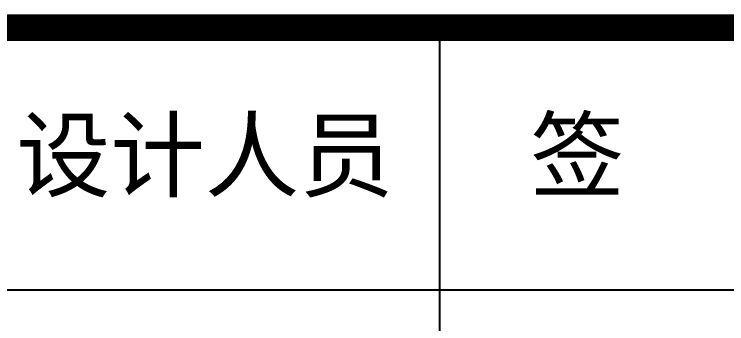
# Model space of a CAD drawing. Extents: x 1680110 to 2520911, y 137232 to 777463.
# Drawn here: x 2449233 to 2451887, y 723499 to 724651 of the extents above; entities that cross this region are included whole.
import ezdxf

# ---------------------------------------------------------------- set-up
doc = ezdxf.new("R2010")
doc.units = 0
doc.header["$LTSCALE"] = 1000
doc.header["$MEASUREMENT"] = 0
doc.layers.add('图框', color=4, linetype='Continuous')
doc.styles.add('STYLE-黑体', font='simhei.ttf')

msp = doc.modelspace()

# ---------------------------------------------------------------- linework, layer by layer
at = {"layer": '图框', "color": 0}
msp.add_line((2447258.7, 723624.8, 0), (2452936.7, 723624.8, 0), dxfattribs=at)
msp.add_line((2447258.7, 723624.8, 0), (2452936.7, 723624.8, 0), dxfattribs=at)
at = {"layer": '图框', "color": 0, "elevation": 0}
for const_width in [99.6, 99.6, 99.6, 99.6, 40.3]:
    msp.add_lwpolyline([(2447258.7, 724600.9), (2452936.9, 724600.9)], dxfattribs=dict(at, const_width=const_width))
msp.add_lwpolyline([(2450817.7, 717963.5), (2450817.7, 724600.9)], dxfattribs=at)

# ---------------------------------------------------------------- texts
at = {"layer": '图框', "color": 0, "style": 'STYLE-黑体'}
for s, p in [('设计人员', (2449239.9, 723998, 0)), ('签   字', (2451154.4, 723998, 0))]:
    msp.add_text(s, height=257.69, dxfattribs=at).set_placement(p)

doc.saveas('drawing.dxf')
